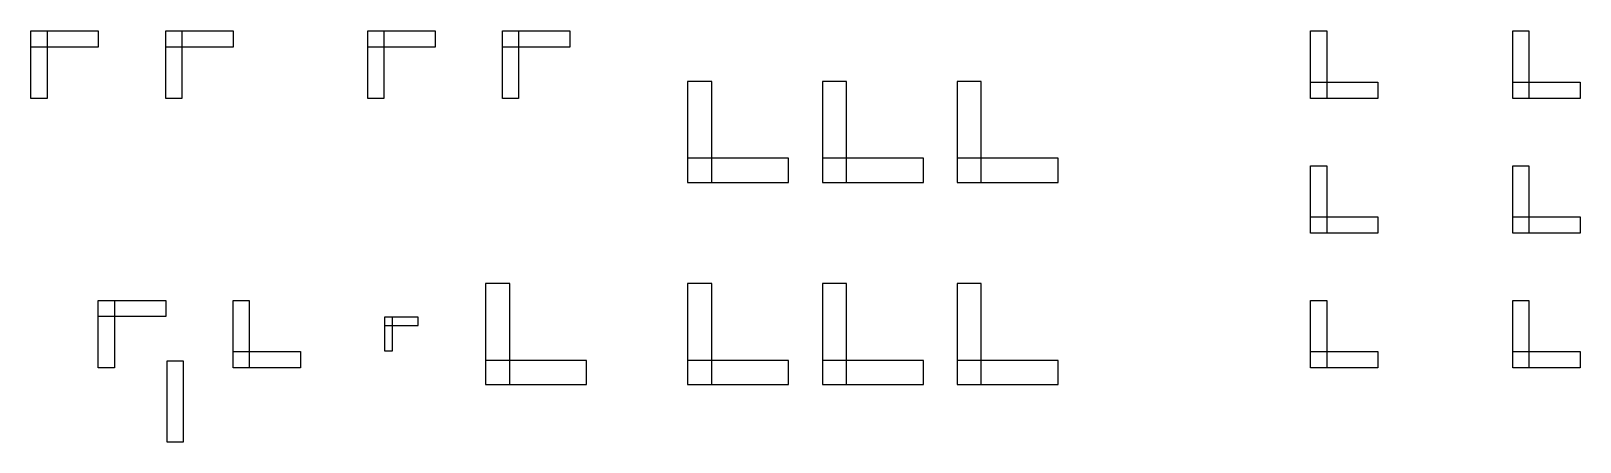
# Model space of a CAD drawing. Extents: x -1.2 to 10.2, y -0.3 to 2.8.
import ezdxf

# ---------------------------------------------------------------- set-up
doc = ezdxf.new("R2010")
doc.units = 0
doc.layers.add('Metal', color=1, linetype='CONTINUOUS')
doc.layers.add('Metal2', color=5, linetype='CONTINUOUS')

# ---------------------------------------------------------------- blocks, each defined once
blk = doc.blocks.new('Winkel$1')
at = {"layer": 'Metal'}
for points in [[(-0.25, 0.13), (-0.25, 0.25), (0.25, 0.25), (0.25, 0.13)], [(-0.25, -0.25), (-0.25, 0.25), (-0.13, 0.25), (-0.13, -0.25)]]:
    blk.add_lwpolyline(points, close=True, dxfattribs=at)
blk = doc.blocks.new('Winkel')
at = {"layer": 'Metal2'}
for points in [[(-0.25, 0.13), (-0.25, 0.25), (0.25, 0.25), (0.25, 0.13)], [(-0.25, -0.25), (-0.25, 0.25), (-0.13, 0.25), (-0.13, -0.25)]]:
    blk.add_lwpolyline(points, close=True, dxfattribs=at)
blk = doc.blocks.new('Winkel2')
for name, p in [('Winkel$1', (-0.5, -0.5)), ('Winkel', (0.5, -0.5))]:
    blk.add_blockref(name, p)
blk = doc.blocks.new('Winkel$2')
for points in [[(-0.25, 0.13), (-0.25, 0.25), (0.25, 0.25), (0.25, 0.13)], [(-0.25, -0.25), (-0.25, 0.25), (-0.13, 0.25), (-0.13, -0.25)]]:
    blk.add_lwpolyline(points, close=True)
blk = doc.blocks.new('Winkel2$1')
for name, p in [('Winkel$2', (-0.5, -0.5)), ('Winkel', (0.5, -0.5))]:
    blk.add_blockref(name, p)

msp = doc.modelspace()

# ---------------------------------------------------------------- linework, layer by layer
at = {"layer": 'Metal'}
msp.add_lwpolyline([(-0.24, -0.301), (-0.24, 0.301), (-0.12, 0.301), (-0.12, -0.301)], close=True, dxfattribs=at)

# ---------------------------------------------------------------- block references
for name, p in [('Winkel2', (-0.5, 3)), ('Winkel2$1', (2, 3)), ('Winkel$1', (-0.5, 0.5))]:
    msp.add_blockref(name, p)
at = {"rotation": 90}
for p in [(8.5, 2.5), (10, 2.5), (8.5, 1.5), (10, 1.5), (0.5, 0.5), (8.5, 0.5), (10, 0.5)]:
    msp.add_blockref('Winkel$1', p, dxfattribs=at)
at = {"xscale": 1.5, "yscale": -1.5}
for p in [(4, 2), (5, 2), (6, 2), (2.5, 0.5), (4, 0.5), (5, 0.5), (6, 0.5)]:
    msp.add_blockref('Winkel$1', p, dxfattribs=at)
at = {"xscale": 0.5, "yscale": -0.5, "rotation": 270}
msp.add_blockref('Winkel$1', (1.5, 0.5), dxfattribs=at)

doc.saveas('drawing.dxf')
